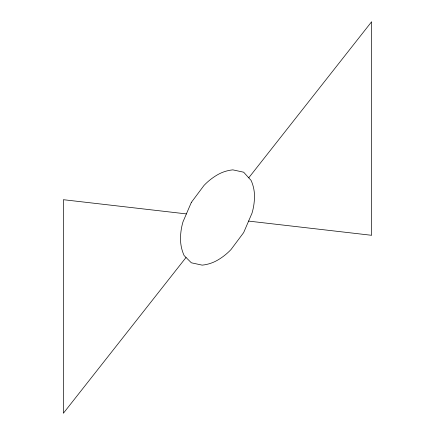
<?xml version="1.0" encoding="UTF-8"?>
<svg xmlns="http://www.w3.org/2000/svg" width="435" height="435" viewBox="0 0 435 435"><rect width="100%" height="100%" fill="white"/><g stroke="black" fill="none" stroke-linecap="round" stroke-linejoin="round"><path stroke-width="0.65" d="M186.028 257.476L63.385 413.25L63.385 199.703L186.397 213.906M248.744 177.817L371.615 21.75L371.615 235.297L248.602 221.094M191.346 202.4L182.988 221.828A59.774 59.774 0 0 0 180.514 238.853A40.526 40.526 0 0 0 184.114 255.557L191.346 262.8L202.177 265.138A38.166 38.166 0 0 0 217.5 260.212A59.774 59.774 0 0 0 231.007 249.549L243.654 232.6L252.012 213.172A59.774 59.774 0 0 0 254.486 196.147A38.166 38.166 0 0 0 251.093 180.416L243.654 172.2L232.823 169.862A38.166 38.166 0 0 0 217.5 174.788A59.774 59.774 0 0 0 203.993 185.451L191.346 202.4"/></g></svg>
